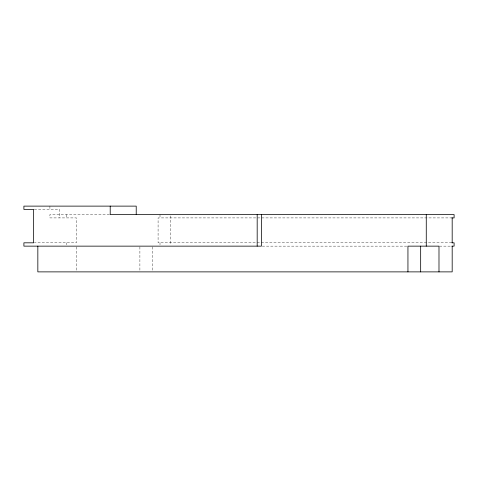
<?xml version="1.0" encoding="UTF-8"?>
<svg xmlns="http://www.w3.org/2000/svg" width="478" height="478" viewBox="0 0 478 478"><rect width="100%" height="100%" fill="white"/><g stroke="black" fill="none" stroke-linecap="round" stroke-linejoin="round"><path stroke-width="0.36" stroke-dasharray="2.39 1.79" d="M34.302 209.442L59.66 209.442L59.66 217.908M109.462 214.586L49.909 214.586L49.909 217.908L76.462 217.908L76.462 242.818L34.386 242.818M452.182 217.908L158.087 217.908L158.087 242.818L452.182 242.818M262.267 246.14L407.077 246.14M439.491 246.14L451.435 246.14M170.801 215.919L170.801 244.814M160.005 214.586L160.005 217.908M160.005 242.818L160.005 244.814M152.607 246.875L152.607 271.88M139.893 246.875L139.893 271.146M76.462 246.875L76.462 271.146M66.717 214.586L66.717 217.908M66.717 242.818L66.717 244.814M49.909 206.12L49.909 209.442"/><path stroke-width="0.72" d="M451.859 217.908L454.1 217.908L454.1 214.586L110.209 214.586L110.209 206.12M451.859 242.818L454.1 242.818L454.1 246.14L451.859 246.14M452.182 217.908L452.182 242.818M452.182 246.14L452.182 271.88L37.84 271.88L37.84 246.14M438.989 271.88L438.989 246.14L407.943 246.14L407.943 271.88M426.268 214.586L426.268 246.14M420.664 246.14L420.664 271.88M261.37 214.586L261.37 246.14L23.9 246.14L23.9 242.818L33.645 242.818L33.645 209.442L23.9 209.442L23.9 206.12L136.218 206.12L136.218 214.586M257.182 214.586L257.182 246.14"/></g></svg>
